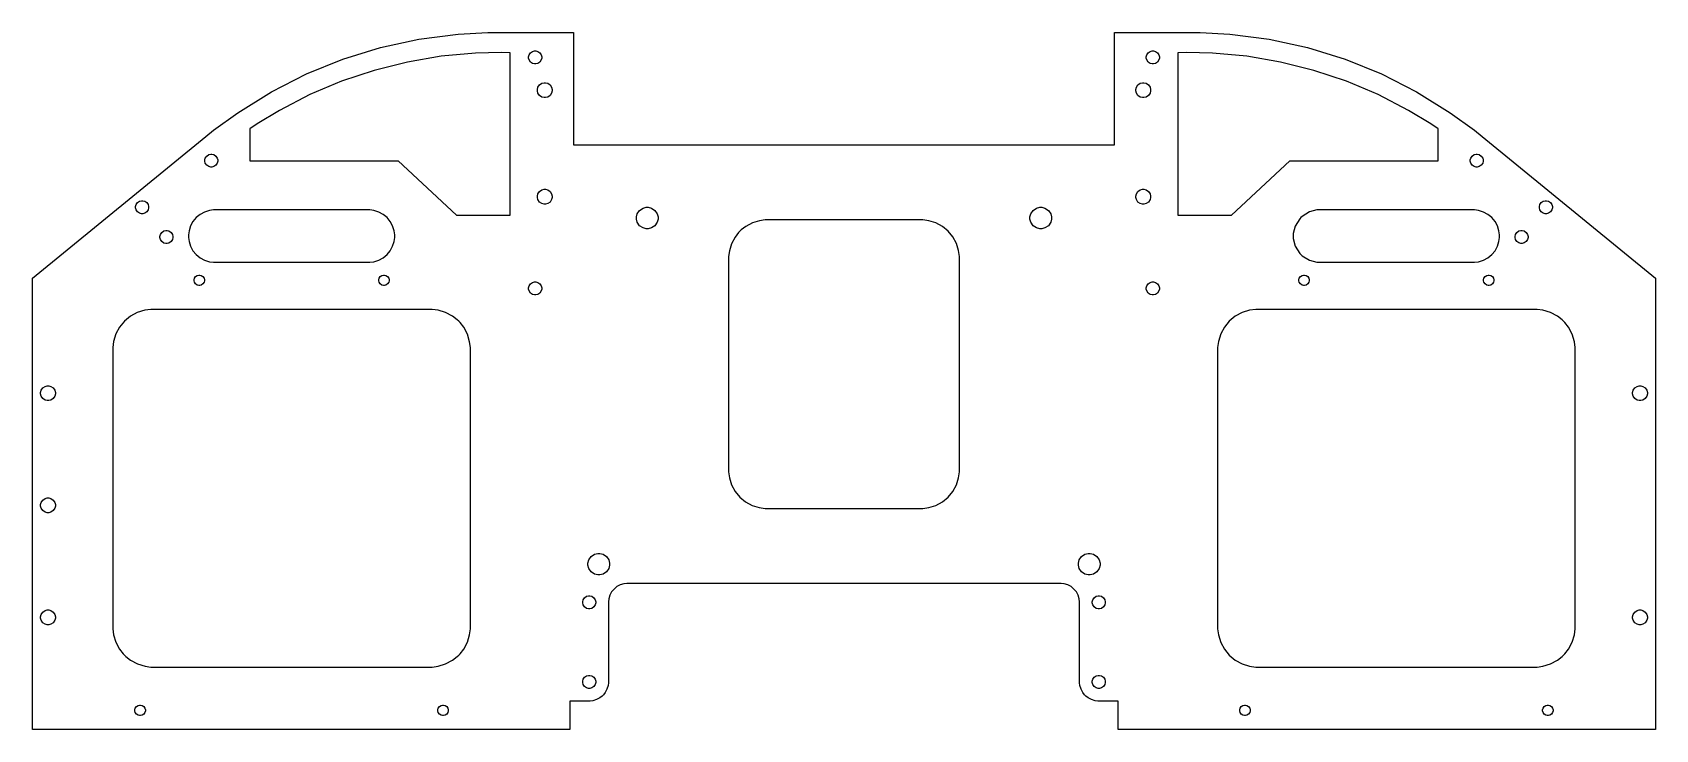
# Model space of a CAD drawing. Extents: x 0 to 21.1, y 0 to 9.1.
import ezdxf

# ---------------------------------------------------------------- set-up
doc = ezdxf.new("R2010")
doc.units = 0
doc.layers.get('0').update_dxf_attribs({"linetype": 'CONTINUOUS'})

msp = doc.modelspace()

# ---------------------------------------------------------------- linework, layer by layer
at = {"color": 0}
for points in [[(0, 5.87565), (2.25543, 7.71718), (2.35536, 7.79878), (2.66928, 8.02642), (3.10574, 8.29747), (3.56218, 8.5294), (4.03581, 8.72131), (4.52408, 8.87218), (5.02431, 8.98118), (5.53386, 9.04725), (5.92096, 9.06944), (6.05003, 9.06944), (7.03549, 9.06944), (7.03549, 7.60693), (14.0644, 7.60693), (14.0644, 9.06944), (15.05, 9.06944), (15.179, 9.06944), (15.5661, 9.04725), (16.0757, 8.98118), (16.5758, 8.87218), (17.0642, 8.72131), (17.5378, 8.5294), (17.9942, 8.29747), (18.4307, 8.02642), (18.7446, 7.79883), (18.8446, 7.71718), (21.1, 5.87565), (21.1, 0.006944), (14.1125, 0.006944), (14.1125, 0.376899), (13.8625, 0.376899), (13.8503, 0.376899), (13.8135, 0.381782), (13.7668, 0.395942), (13.7237, 0.418946), (13.6943, 0.441515), (13.6857, 0.450142), (13.677, 0.458822), (13.6545, 0.488226), (13.6315, 0.53125), (13.6173, 0.577908), (13.6125, 0.614692), (13.6125, 0.626899), (13.6125, 1.65696), (13.6125, 1.66922), (13.6076, 1.706), (13.5935, 1.75265), (13.5705, 1.79568), (13.5479, 1.82508), (13.5393, 1.83371), (13.5306, 1.84239), (13.5012, 1.86496), (13.4582, 1.88792), (13.4115, 1.90213), (13.3747, 1.90696), (13.3625, 1.90696), (7.73753, 1.90696), (7.72526, 1.90696), (7.68847, 1.90213), (7.64176, 1.88792), (7.59874, 1.86496), (7.56933, 1.84239), (7.56071, 1.83371), (7.55203, 1.82508), (7.52946, 1.79568), (7.50651, 1.75265), (7.49235, 1.706), (7.48753, 1.66922), (7.48753, 1.65696), (7.48753, 0.626899), (7.48753, 0.614692), (7.48264, 0.577908), (7.46847, 0.53125), (7.44547, 0.488226), (7.4229, 0.458822), (7.41428, 0.450142), (7.4056, 0.441515), (7.37619, 0.418946), (7.33317, 0.395942), (7.28651, 0.381782), (7.24972, 0.376899), (7.23753, 0.376899), (6.98753, 0.376899), (6.98753, 0.006944), (0, 0.006944), (0, 5.87565)], [(2.82753, 7.81651), (2.82753, 7.40072), (4.75347, 7.40072), (5.51286, 6.69206), (6.21001, 6.69206), (6.21001, 8.80469), (6.09765, 8.80783), (5.76004, 8.79964), (5.31392, 8.75956), (4.87358, 8.68506), (4.44103, 8.57671), (4.01812, 8.43517), (3.60699, 8.26085), (3.20942, 8.05447), (2.92051, 7.87967), (2.82753, 7.81651)], [(6.45025, 8.74447), (6.45025, 8.75271), (6.45687, 8.77746), (6.47504, 8.80442), (6.50196, 8.8226), (6.52669, 8.82921), (6.535, 8.82921), (6.54324, 8.82921), (6.56799, 8.8226), (6.59489, 8.80442), (6.61307, 8.77746), (6.61974, 8.75271), (6.61974, 8.74447), (6.61974, 8.73622), (6.61307, 8.71149), (6.59489, 8.68451), (6.56799, 8.66635), (6.54324, 8.65967), (6.535, 8.65967), (6.52669, 8.65967), (6.50196, 8.66635), (6.47504, 8.68451), (6.45687, 8.71149), (6.45025, 8.73622), (6.45025, 8.74447)], [(14.4803, 8.74447), (14.4803, 8.75271), (14.4868, 8.77746), (14.505, 8.80442), (14.5319, 8.8226), (14.5567, 8.82921), (14.565, 8.82921), (14.5732, 8.82921), (14.5979, 8.8226), (14.6249, 8.80442), (14.6431, 8.77746), (14.6497, 8.75271), (14.6497, 8.74447), (14.6497, 8.73622), (14.6431, 8.71149), (14.6249, 8.68451), (14.5979, 8.66635), (14.5732, 8.65967), (14.565, 8.65967), (14.5567, 8.65967), (14.5319, 8.66635), (14.505, 8.68451), (14.4868, 8.71149), (14.4803, 8.73622), (14.4803, 8.74447)], [(14.89, 8.80469), (14.89, 6.69206), (15.5871, 6.69206), (16.3465, 7.40072), (18.2725, 7.40072), (18.2725, 7.81651), (18.1794, 7.87967), (17.8906, 8.05447), (17.4929, 8.26085), (17.0818, 8.43517), (16.6589, 8.57671), (16.2264, 8.68506), (15.786, 8.75956), (15.3399, 8.79964), (15.0022, 8.80783), (14.89, 8.80469)], [(6.56375, 8.31944), (6.56375, 8.32889), (6.57135, 8.35715), (6.59207, 8.38786), (6.62278, 8.40858), (6.65104, 8.41618), (6.66049, 8.41618), (6.66986, 8.41618), (6.69814, 8.40858), (6.72889, 8.38786), (6.74962, 8.35715), (6.75726, 8.32889), (6.75726, 8.31944), (6.75726, 8.31006), (6.74962, 8.28179), (6.72889, 8.25108), (6.69814, 8.23036), (6.66986, 8.22271), (6.66049, 8.22271), (6.65104, 8.22271), (6.62278, 8.23036), (6.59207, 8.25108), (6.57135, 8.28179), (6.56375, 8.31006), (6.56375, 8.31944)], [(14.3428, 8.31944), (14.3428, 8.32889), (14.3504, 8.35715), (14.3711, 8.38786), (14.4018, 8.40858), (14.43, 8.41618), (14.4394, 8.41618), (14.4489, 8.41618), (14.4772, 8.40858), (14.5079, 8.38786), (14.5286, 8.35715), (14.5362, 8.32889), (14.5362, 8.31944), (14.5362, 8.31006), (14.5286, 8.28179), (14.5079, 8.25108), (14.4772, 8.23036), (14.4489, 8.22271), (14.4394, 8.22271), (14.43, 8.22271), (14.4018, 8.23036), (14.3711, 8.25108), (14.3504, 8.28179), (14.3428, 8.31006), (14.3428, 8.31944)], [(2.24024, 7.40321), (2.24024, 7.41146), (2.24685, 7.43619), (2.26503, 7.46317), (2.29199, 7.48133), (2.31674, 7.48796), (2.32497, 7.48796), (2.33322, 7.48796), (2.35796, 7.48133), (2.38493, 7.46317), (2.4031, 7.43619), (2.40978, 7.41146), (2.40978, 7.40321), (2.40978, 7.39497), (2.4031, 7.37022), (2.38493, 7.34332), (2.35796, 7.32514), (2.33322, 7.31847), (2.32497, 7.31847), (2.31674, 7.31847), (2.29199, 7.32514), (2.26503, 7.34332), (2.24685, 7.37022), (2.24024, 7.39497), (2.24024, 7.40321)], [(18.6903, 7.40321), (18.6903, 7.41146), (18.6969, 7.43619), (18.715, 7.46317), (18.7419, 7.48133), (18.7667, 7.48796), (18.775, 7.48796), (18.7832, 7.48796), (18.8081, 7.48133), (18.8349, 7.46317), (18.8531, 7.43619), (18.8597, 7.41146), (18.8597, 7.40321), (18.8597, 7.39497), (18.8531, 7.37022), (18.8349, 7.34332), (18.8081, 7.32514), (18.7832, 7.31847), (18.775, 7.31847), (18.7667, 7.31847), (18.7419, 7.32514), (18.715, 7.34332), (18.6969, 7.37022), (18.6903, 7.39497), (18.6903, 7.40321)], [(6.56375, 6.93338), (6.56375, 6.94282), (6.57135, 6.97103), (6.59207, 7.00179), (6.62278, 7.02251), (6.65104, 7.03011), (6.66049, 7.03011), (6.66986, 7.03011), (6.69814, 7.02251), (6.72889, 7.00179), (6.74962, 6.97103), (6.75726, 6.94282), (6.75726, 6.93338), (6.75726, 6.92399), (6.74962, 6.89572), (6.72889, 6.86496), (6.69814, 6.84424), (6.66986, 6.83658), (6.66049, 6.83658), (6.65104, 6.83658), (6.62278, 6.84424), (6.59207, 6.86496), (6.57135, 6.89572), (6.56375, 6.92399), (6.56375, 6.93338)], [(14.3428, 6.93338), (14.3428, 6.94282), (14.3504, 6.97103), (14.3711, 7.00179), (14.4018, 7.02251), (14.43, 7.03011), (14.4394, 7.03011), (14.4489, 7.03011), (14.4772, 7.02251), (14.5079, 7.00179), (14.5286, 6.97103), (14.5362, 6.94282), (14.5362, 6.93338), (14.5362, 6.92399), (14.5286, 6.89572), (14.5079, 6.86496), (14.4772, 6.84424), (14.4489, 6.83658), (14.4394, 6.83658), (14.43, 6.83658), (14.4018, 6.84424), (14.3711, 6.86496), (14.3504, 6.89572), (14.3428, 6.92399), (14.3428, 6.93338)], [(1.34098, 6.79764), (1.34098, 6.80593), (1.3476, 6.83068), (1.36578, 6.85758), (1.39268, 6.87576), (1.41743, 6.88238), (1.42572, 6.88238), (1.43397, 6.88238), (1.45871, 6.87576), (1.48562, 6.85758), (1.50379, 6.83068), (1.51047, 6.80593), (1.51047, 6.79764), (1.51047, 6.78944), (1.50379, 6.76471), (1.48562, 6.73774), (1.45871, 6.71957), (1.43397, 6.71289), (1.42572, 6.71289), (1.41743, 6.71289), (1.39268, 6.71957), (1.36578, 6.73774), (1.3476, 6.76471), (1.34098, 6.78944), (1.34098, 6.79764)], [(4.36876, 6.76193), (2.36876, 6.76193), (2.35161, 6.76193), (2.30024, 6.75504), (2.23639, 6.73525), (2.17865, 6.70389), (2.12831, 6.66238), (2.08681, 6.61203), (2.05544, 6.55431), (2.03564, 6.49046), (2.02875, 6.43907), (2.02875, 6.42193), (2.02875, 6.40483), (2.03564, 6.35346), (2.05544, 6.28961), (2.08681, 6.23188), (2.12831, 6.18153), (2.17865, 6.14003), (2.23639, 6.10867), (2.30024, 6.08886), (2.35161, 6.08192), (2.36876, 6.08192), (4.36876, 6.08192), (4.38585, 6.08192), (4.43722, 6.08886), (4.50108, 6.10867), (4.55881, 6.14003), (4.60915, 6.18153), (4.65067, 6.23188), (4.68201, 6.28961), (4.70182, 6.35346), (4.70876, 6.40483), (4.70876, 6.42193), (4.70876, 6.43907), (4.70182, 6.49046), (4.68201, 6.55431), (4.65067, 6.61203), (4.60915, 6.66238), (4.55881, 6.70389), (4.50108, 6.73525), (4.43722, 6.75504), (4.38585, 6.76193), (4.36876, 6.76193)], [(7.85189, 6.65696), (7.85189, 6.67068), (7.8629, 6.71169), (7.89307, 6.7564), (7.93772, 6.78651), (7.97879, 6.79753), (7.99251, 6.79753), (8.00618, 6.79753), (8.04719, 6.78651), (8.0919, 6.7564), (8.12201, 6.71169), (8.13308, 6.67068), (8.13308, 6.65696), (8.13308, 6.64328), (8.12201, 6.60226), (8.0919, 6.55757), (8.04719, 6.5274), (8.00618, 6.51633), (7.99251, 6.51633), (7.97879, 6.51633), (7.93772, 6.5274), (7.89307, 6.55757), (7.8629, 6.60226), (7.85189, 6.64328), (7.85189, 6.65696)], [(12.9669, 6.65696), (12.9669, 6.67068), (12.9779, 6.71169), (13.008, 6.7564), (13.0527, 6.78651), (13.0938, 6.79753), (13.1075, 6.79753), (13.1212, 6.79753), (13.1622, 6.78651), (13.2069, 6.7564), (13.237, 6.71169), (13.2481, 6.67068), (13.2481, 6.65696), (13.2481, 6.64328), (13.237, 6.60226), (13.2069, 6.55757), (13.1622, 6.5274), (13.1212, 6.51633), (13.1075, 6.51633), (13.0938, 6.51633), (13.0527, 6.5274), (13.008, 6.55757), (12.9779, 6.60226), (12.9669, 6.64328), (12.9669, 6.65696)], [(16.7313, 6.08192), (18.7313, 6.08192), (18.7483, 6.08192), (18.7997, 6.08886), (18.8636, 6.10867), (18.9214, 6.14003), (18.9717, 6.18153), (19.0132, 6.23188), (19.0444, 6.28961), (19.0643, 6.35346), (19.0713, 6.40483), (19.0713, 6.42193), (19.0713, 6.43907), (19.0643, 6.49046), (19.0444, 6.55431), (19.0132, 6.61203), (18.9717, 6.66238), (18.9214, 6.70389), (18.8636, 6.73525), (18.7997, 6.75504), (18.7483, 6.76193), (18.7313, 6.76193), (16.7313, 6.76193), (16.6986, 6.76193), (16.6011, 6.73611), (16.5067, 6.67833), (16.4908, 6.66238), (16.4749, 6.64643), (16.4171, 6.55208), (16.3913, 6.45449), (16.3913, 6.42193), (16.3913, 6.38943), (16.4171, 6.29183), (16.4749, 6.19749), (16.4908, 6.18153), (16.5067, 6.16564), (16.6011, 6.10786), (16.6986, 6.08192), (16.7313, 6.08192)], [(19.5894, 6.79775), (19.5894, 6.80599), (19.596, 6.83074), (19.6142, 6.85769), (19.6411, 6.87587), (19.666, 6.88249), (19.6742, 6.88249), (19.6824, 6.88249), (19.7071, 6.87587), (19.7342, 6.85769), (19.7522, 6.83074), (19.7589, 6.80599), (19.7589, 6.79775), (19.7589, 6.7895), (19.7522, 6.76476), (19.7342, 6.73779), (19.7071, 6.71962), (19.6824, 6.71294), (19.6742, 6.71294), (19.666, 6.71294), (19.6411, 6.71962), (19.6142, 6.73779), (19.596, 6.76476), (19.5894, 6.7895), (19.5894, 6.79775)], [(12.05, 3.38194), (12.05, 6.13194), (12.05, 6.15717), (12.0398, 6.23275), (12.0107, 6.32661), (11.9646, 6.41151), (11.9035, 6.48551), (11.8295, 6.5466), (11.7446, 6.59267), (11.6508, 6.62181), (11.5752, 6.63194), (11.55, 6.63194), (9.55003, 6.63194), (9.5255, 6.63194), (9.45199, 6.62229), (9.35861, 6.59392), (9.27257, 6.54796), (9.21376, 6.50288), (9.19646, 6.48551), (9.1791, 6.46821), (9.134, 6.40935), (9.08806, 6.32329), (9.05968, 6.22999), (9.05003, 6.15647), (9.05003, 6.13194), (9.05003, 3.38194), (9.05003, 3.35678), (9.06017, 3.28119), (9.08931, 3.18733), (9.13536, 3.10243), (9.19646, 3.02843), (9.27046, 2.96733), (9.35536, 2.92128), (9.44922, 2.89214), (9.52479, 2.88194), (9.55003, 2.88194), (11.55, 2.88194), (11.5752, 2.88194), (11.6508, 2.89214), (11.7446, 2.92128), (11.8295, 2.96733), (11.9035, 3.02843), (11.9646, 3.10243), (12.0107, 3.18733), (12.0398, 3.28119), (12.05, 3.35678), (12.05, 3.38194)], [(1.65717, 6.41038), (1.65717, 6.41862), (1.66379, 6.44336), (1.68197, 6.47032), (1.70893, 6.4885), (1.73367, 6.49511), (1.74197, 6.49511), (1.75017, 6.49511), (1.7749, 6.4885), (1.80186, 6.47032), (1.82004, 6.44336), (1.82671, 6.41862), (1.82671, 6.41038), (1.82671, 6.40213), (1.82004, 6.37739), (1.80186, 6.35042), (1.7749, 6.33225), (1.75017, 6.32557), (1.74197, 6.32557), (1.73367, 6.32557), (1.70893, 6.33225), (1.68197, 6.35042), (1.66379, 6.37739), (1.65717, 6.40213), (1.65717, 6.41038)], [(19.2732, 6.41043), (19.2732, 6.41872), (19.2799, 6.44347), (19.2981, 6.47038), (19.3249, 6.48856), (19.3497, 6.49517), (19.3579, 6.49517), (19.3663, 6.49517), (19.391, 6.48856), (19.4179, 6.47038), (19.436, 6.44347), (19.4428, 6.41872), (19.4428, 6.41043), (19.4428, 6.40218), (19.436, 6.37744), (19.4179, 6.35053), (19.391, 6.33236), (19.3663, 6.32568), (19.3579, 6.32568), (19.3497, 6.32568), (19.3249, 6.33236), (19.2981, 6.35053), (19.2799, 6.37744), (19.2732, 6.40218), (19.2732, 6.41043)], [(2.10075, 5.84771), (2.10075, 5.85433), (2.10607, 5.87418), (2.12067, 5.89578), (2.14225, 5.91038), (2.16211, 5.91569), (2.16872, 5.91569), (2.17535, 5.91569), (2.19521, 5.91038), (2.21679, 5.89578), (2.23139, 5.87418), (2.23676, 5.85433), (2.23676, 5.84771), (2.23676, 5.84115), (2.23139, 5.82129), (2.21679, 5.79964), (2.19521, 5.7851), (2.17535, 5.77974), (2.16872, 5.77974), (2.16211, 5.77974), (2.14225, 5.7851), (2.12067, 5.79964), (2.10607, 5.82129), (2.10075, 5.84115), (2.10075, 5.84771)], [(4.50076, 5.84771), (4.50076, 5.85433), (4.50608, 5.87418), (4.52067, 5.89578), (4.54226, 5.91038), (4.56212, 5.91569), (4.56874, 5.91569), (4.57531, 5.91569), (4.59517, 5.91038), (4.61681, 5.89578), (4.6314, 5.87418), (4.63678, 5.85433), (4.63678, 5.84771), (4.63678, 5.84115), (4.6314, 5.82129), (4.61681, 5.79964), (4.59517, 5.7851), (4.57531, 5.77974), (4.56874, 5.77974), (4.56212, 5.77974), (4.54226, 5.7851), (4.52067, 5.79964), (4.50608, 5.82129), (4.50076, 5.84115), (4.50076, 5.84771)], [(16.4633, 5.84771), (16.4633, 5.85433), (16.4686, 5.87418), (16.4832, 5.89578), (16.5047, 5.91038), (16.5246, 5.91569), (16.5313, 5.91569), (16.5378, 5.91569), (16.5576, 5.91038), (16.5793, 5.89578), (16.5939, 5.87418), (16.5992, 5.85433), (16.5992, 5.84771), (16.5992, 5.84115), (16.5939, 5.82129), (16.5793, 5.79964), (16.5576, 5.7851), (16.5378, 5.77974), (16.5313, 5.77974), (16.5246, 5.77974), (16.5047, 5.7851), (16.4832, 5.79964), (16.4686, 5.82129), (16.4633, 5.84115), (16.4633, 5.84771)], [(18.8632, 5.84771), (18.8632, 5.85433), (18.8686, 5.87418), (18.8832, 5.89578), (18.9047, 5.91038), (18.9246, 5.91569), (18.9313, 5.91569), (18.9378, 5.91569), (18.9576, 5.91038), (18.9793, 5.89578), (18.9939, 5.87418), (18.9993, 5.85433), (18.9993, 5.84771), (18.9993, 5.84115), (18.9939, 5.82129), (18.9793, 5.79964), (18.9576, 5.7851), (18.9378, 5.77974), (18.9313, 5.77974), (18.9246, 5.77974), (18.9047, 5.7851), (18.8832, 5.79964), (18.8686, 5.82129), (18.8632, 5.84115), (18.8632, 5.84771)], [(6.45025, 5.74169), (6.45025, 5.74994), (6.45687, 5.77468), (6.47504, 5.80165), (6.50196, 5.81982), (6.52669, 5.82644), (6.535, 5.82644), (6.54324, 5.82644), (6.56799, 5.81982), (6.59489, 5.80165), (6.61307, 5.77468), (6.61974, 5.74994), (6.61974, 5.74169), (6.61974, 5.73346), (6.61307, 5.70871), (6.59489, 5.68181), (6.56799, 5.66363), (6.54324, 5.65696), (6.535, 5.65696), (6.52669, 5.65696), (6.50196, 5.66363), (6.47504, 5.68181), (6.45687, 5.70871), (6.45025, 5.73346), (6.45025, 5.74169)], [(14.4803, 5.74169), (14.4803, 5.74994), (14.4868, 5.77468), (14.505, 5.80165), (14.5319, 5.81982), (14.5567, 5.82644), (14.565, 5.82644), (14.5732, 5.82644), (14.5979, 5.81982), (14.6249, 5.80165), (14.6431, 5.77468), (14.6497, 5.74994), (14.6497, 5.74169), (14.6497, 5.73346), (14.6431, 5.70871), (14.6249, 5.68181), (14.5979, 5.66363), (14.5732, 5.65696), (14.565, 5.65696), (14.5567, 5.65696), (14.5319, 5.66363), (14.505, 5.68181), (14.4868, 5.70871), (14.4803, 5.73346), (14.4803, 5.74169)], [(1.04373, 4.94715), (1.04373, 1.34174), (1.04373, 1.31619), (1.05382, 1.23942), (1.0835, 1.14187), (1.13146, 1.05203), (1.1786, 0.99056), (1.19672, 0.972439), (1.21479, 0.954372), (1.27626, 0.907226), (1.36616, 0.859213), (1.46365, 0.82959), (1.54042, 0.819444), (1.56603, 0.819444), (5.17144, 0.819444), (5.197, 0.819444), (5.27382, 0.82959), (5.37131, 0.859213), (5.46121, 0.907226), (5.52268, 0.954372), (5.54081, 0.972439), (5.55886, 0.99056), (5.60596, 1.05203), (5.65397, 1.14187), (5.6836, 1.23942), (5.69374, 1.31619), (5.69374, 1.34174), (5.69374, 4.94715), (5.69374, 4.97276), (5.6836, 5.04953), (5.65397, 5.14703), (5.60596, 5.23693), (5.55886, 5.29839), (5.54081, 5.31646), (5.52268, 5.33458), (5.46121, 5.38172), (5.37131, 5.42974), (5.27382, 5.45936), (5.197, 5.46946), (5.17144, 5.46946), (1.56603, 5.46946), (1.53965, 5.46946), (1.46072, 5.45888), (1.36268, 5.42844), (1.27398, 5.38026), (1.19667, 5.31651), (1.13292, 5.23921), (1.08474, 5.1505), (1.05431, 5.05246), (1.04373, 4.97353), (1.04373, 4.94715)], [(15.4063, 4.94715), (15.4063, 1.34174), (15.4063, 1.31543), (15.4168, 1.23649), (15.4472, 1.13846), (15.4954, 1.04975), (15.5592, 0.972439), (15.6365, 0.908692), (15.7251, 0.860514), (15.8232, 0.830078), (15.9022, 0.819444), (15.9286, 0.819444), (19.534, 0.819444), (19.5596, 0.819444), (19.6363, 0.82959), (19.7339, 0.859213), (19.8236, 0.907226), (19.8851, 0.954372), (19.9033, 0.972439), (19.9214, 0.99056), (19.9685, 1.05203), (20.0165, 1.14187), (20.0461, 1.23942), (20.0563, 1.31619), (20.0563, 1.34174), (20.0563, 4.94715), (20.0563, 4.97276), (20.0461, 5.04953), (20.0165, 5.14703), (19.9685, 5.23693), (19.9214, 5.29839), (19.9033, 5.31646), (19.8851, 5.33458), (19.8236, 5.38172), (19.7339, 5.42974), (19.6363, 5.45936), (19.5596, 5.46946), (19.534, 5.46946), (15.9286, 5.46946), (15.9022, 5.46946), (15.8232, 5.45888), (15.7251, 5.42844), (15.6365, 5.38026), (15.5592, 5.31651), (15.4954, 5.23921), (15.4472, 5.1505), (15.4168, 5.05246), (15.4063, 4.97353), (15.4063, 4.94715)], [(0.10574, 4.37939), (0.10574, 4.38883), (0.113336, 4.41704), (0.13406, 4.44781), (0.164822, 4.46853), (0.193033, 4.47613), (0.202474, 4.47613), (0.21186, 4.47613), (0.240126, 4.46853), (0.270888, 4.44781), (0.291612, 4.41704), (0.299262, 4.38883), (0.299262, 4.37939), (0.299262, 4.37001), (0.291612, 4.34174), (0.270888, 4.31099), (0.240126, 4.29025), (0.21186, 4.28261), (0.202474, 4.28261), (0.193033, 4.28261), (0.164822, 4.29025), (0.13406, 4.31099), (0.113336, 4.34174), (0.10574, 4.37001), (0.10574, 4.37939)], [(20.8007, 4.37939), (20.8007, 4.38883), (20.8083, 4.41704), (20.829, 4.44781), (20.8599, 4.46853), (20.8881, 4.47613), (20.8975, 4.47613), (20.9069, 4.47613), (20.9351, 4.46853), (20.9658, 4.44781), (20.9867, 4.41704), (20.9943, 4.38883), (20.9943, 4.37939), (20.9943, 4.37001), (20.9867, 4.34174), (20.9658, 4.31099), (20.9351, 4.29025), (20.9069, 4.28261), (20.8975, 4.28261), (20.8881, 4.28261), (20.8599, 4.29025), (20.829, 4.31099), (20.8083, 4.34174), (20.8007, 4.37001), (20.8007, 4.37939)], [(0.10574, 2.92188), (0.10574, 2.93132), (0.113336, 2.95958), (0.13406, 2.99035), (0.164822, 3.01107), (0.193033, 3.01867), (0.202474, 3.01867), (0.21186, 3.01867), (0.240126, 3.01107), (0.270888, 2.99035), (0.291612, 2.95958), (0.299262, 2.93132), (0.299262, 2.92188), (0.299262, 2.91249), (0.291612, 2.88422), (0.270888, 2.85351), (0.240126, 2.83279), (0.21186, 2.82514), (0.202474, 2.82514), (0.193033, 2.82514), (0.164822, 2.83279), (0.13406, 2.85351), (0.113336, 2.88422), (0.10574, 2.91249), (0.10574, 2.92188)], [(7.2219, 2.15696), (7.2219, 2.17068), (7.23292, 2.21169), (7.26307, 2.2564), (7.30772, 2.28651), (7.34879, 2.29753), (7.36253, 2.29753), (7.37619, 2.29753), (7.41721, 2.28651), (7.46192, 2.2564), (7.49203, 2.21169), (7.5031, 2.17068), (7.5031, 2.15696), (7.5031, 2.14328), (7.49203, 2.10226), (7.46192, 2.05757), (7.41721, 2.0274), (7.37619, 2.01633), (7.36253, 2.01633), (7.34879, 2.01633), (7.30772, 2.0274), (7.26307, 2.05757), (7.23292, 2.10226), (7.2219, 2.14328), (7.2219, 2.15696)], [(13.5969, 2.15696), (13.5969, 2.17068), (13.6079, 2.21169), (13.6381, 2.2564), (13.6827, 2.28651), (13.7238, 2.29753), (13.7375, 2.29753), (13.7512, 2.29753), (13.7922, 2.28651), (13.8369, 2.2564), (13.867, 2.21169), (13.8781, 2.17068), (13.8781, 2.15696), (13.8781, 2.14328), (13.867, 2.10226), (13.8369, 2.05757), (13.7922, 2.0274), (13.7512, 2.01633), (13.7375, 2.01633), (13.7238, 2.01633), (13.6827, 2.0274), (13.6381, 2.05757), (13.6079, 2.10226), (13.5969, 2.14328), (13.5969, 2.15696)], [(7.15272, 1.66069), (7.15272, 1.669), (7.15935, 1.69374), (7.17751, 1.72065), (7.20449, 1.73882), (7.22922, 1.74544), (7.23753, 1.74544), (7.24571, 1.74544), (7.27046, 1.73882), (7.29742, 1.72065), (7.3156, 1.69374), (7.32226, 1.669), (7.32226, 1.66069), (7.32226, 1.6525), (7.3156, 1.62776), (7.29742, 1.60081), (7.27046, 1.58262), (7.24571, 1.57596), (7.23753, 1.57596), (7.22922, 1.57596), (7.20449, 1.58262), (7.17751, 1.60081), (7.15935, 1.62776), (7.15272, 1.6525), (7.15272, 1.66069)], [(13.7777, 1.66069), (13.7777, 1.669), (13.7843, 1.69374), (13.8025, 1.72065), (13.8295, 1.73882), (13.8542, 1.74544), (13.8625, 1.74544), (13.8707, 1.74544), (13.8954, 1.73882), (13.9224, 1.72065), (13.9406, 1.69374), (13.9472, 1.669), (13.9472, 1.66069), (13.9472, 1.6525), (13.9406, 1.62776), (13.9224, 1.60081), (13.8954, 1.58262), (13.8707, 1.57596), (13.8625, 1.57596), (13.8542, 1.57596), (13.8295, 1.58262), (13.8025, 1.60081), (13.7843, 1.62776), (13.7777, 1.6525), (13.7777, 1.66069)], [(0.10574, 1.46442), (0.10574, 1.47385), (0.113336, 1.50211), (0.13406, 1.53282), (0.164822, 1.55354), (0.193033, 1.56114), (0.202474, 1.56114), (0.21186, 1.56114), (0.240126, 1.55354), (0.270888, 1.53282), (0.291612, 1.50211), (0.299262, 1.47385), (0.299262, 1.46442), (0.299262, 1.45503), (0.291612, 1.42676), (0.270888, 1.39606), (0.240126, 1.37533), (0.21186, 1.36768), (0.202474, 1.36768), (0.193033, 1.36768), (0.164822, 1.37533), (0.13406, 1.39606), (0.113336, 1.42676), (0.10574, 1.45503), (0.10574, 1.46442)], [(20.8007, 1.46442), (20.8007, 1.47385), (20.8083, 1.50211), (20.829, 1.53282), (20.8599, 1.55354), (20.8881, 1.56114), (20.8975, 1.56114), (20.9069, 1.56114), (20.9351, 1.55354), (20.9658, 1.53282), (20.9867, 1.50211), (20.9943, 1.47385), (20.9943, 1.46442), (20.9943, 1.45503), (20.9867, 1.42676), (20.9658, 1.39606), (20.9351, 1.37533), (20.9069, 1.36768), (20.8975, 1.36768), (20.8881, 1.36768), (20.8599, 1.37533), (20.829, 1.39606), (20.8083, 1.42676), (20.8007, 1.45503), (20.8007, 1.46442)], [(7.15272, 0.626899), (7.15272, 0.6352), (7.15935, 0.659939), (7.17751, 0.686849), (7.20449, 0.705024), (7.22922, 0.711643), (7.23753, 0.711643), (7.24571, 0.711643), (7.27046, 0.705024), (7.29742, 0.686849), (7.3156, 0.659939), (7.32226, 0.6352), (7.32226, 0.626899), (7.32226, 0.618653), (7.3156, 0.593912), (7.29742, 0.567003), (7.27046, 0.548828), (7.24571, 0.542156), (7.23753, 0.542156), (7.22922, 0.542156), (7.20449, 0.548828), (7.17751, 0.567003), (7.15935, 0.593912), (7.15272, 0.618653), (7.15272, 0.626899)], [(13.7777, 0.626899), (13.7777, 0.6352), (13.7843, 0.659939), (13.8025, 0.686849), (13.8295, 0.705024), (13.8542, 0.711643), (13.8625, 0.711643), (13.8707, 0.711643), (13.8954, 0.705024), (13.9224, 0.686849), (13.9406, 0.659939), (13.9472, 0.6352), (13.9472, 0.626899), (13.9472, 0.618653), (13.9406, 0.593912), (13.9224, 0.567003), (13.8954, 0.548828), (13.8707, 0.542156), (13.8625, 0.542156), (13.8542, 0.542156), (13.8295, 0.548828), (13.8025, 0.567003), (13.7843, 0.593912), (13.7777, 0.618653), (13.7777, 0.626899)], [(1.33198, 0.256944), (1.33198, 0.263564), (1.33729, 0.283421), (1.35189, 0.305012), (1.37353, 0.319607), (1.39339, 0.324924), (1.40001, 0.324924), (1.40657, 0.324924), (1.42643, 0.319607), (1.44808, 0.305012), (1.46262, 0.283421), (1.46799, 0.263564), (1.46799, 0.256944), (1.46799, 0.250379), (1.46262, 0.230524), (1.44808, 0.208876), (1.42643, 0.194336), (1.40657, 0.188965), (1.40001, 0.188965), (1.39339, 0.188965), (1.37353, 0.194336), (1.35189, 0.208876), (1.33729, 0.230524), (1.33198, 0.250379), (1.33198, 0.256944)], [(5.26947, 0.256944), (5.26947, 0.263564), (5.27479, 0.283421), (5.28939, 0.305012), (5.31104, 0.319607), (5.33089, 0.324924), (5.33751, 0.324924), (5.34407, 0.324924), (5.36393, 0.319607), (5.38558, 0.305012), (5.40012, 0.283421), (5.40549, 0.263564), (5.40549, 0.256944), (5.40549, 0.250379), (5.40012, 0.230524), (5.38558, 0.208876), (5.36393, 0.194336), (5.34407, 0.188965), (5.33751, 0.188965), (5.33089, 0.188965), (5.31104, 0.194336), (5.28939, 0.208876), (5.27479, 0.230524), (5.26947, 0.250379), (5.26947, 0.256944)], [(15.6944, 0.256944), (15.6944, 0.263564), (15.6999, 0.283421), (15.7144, 0.305012), (15.736, 0.319607), (15.7558, 0.324924), (15.7625, 0.324924), (15.7692, 0.324924), (15.7889, 0.319607), (15.8106, 0.305012), (15.8251, 0.283421), (15.8306, 0.263564), (15.8306, 0.256944), (15.8306, 0.250379), (15.8251, 0.230524), (15.8106, 0.208876), (15.7889, 0.194336), (15.7692, 0.188965), (15.7625, 0.188965), (15.7558, 0.188965), (15.736, 0.194336), (15.7144, 0.208876), (15.6999, 0.230524), (15.6944, 0.250379), (15.6944, 0.256944)], [(19.6319, 0.256944), (19.6319, 0.263564), (19.6374, 0.283421), (19.6519, 0.305012), (19.6735, 0.319607), (19.6933, 0.324924), (19.7, 0.324924), (19.7067, 0.324924), (19.7264, 0.319607), (19.7481, 0.305012), (19.7626, 0.283421), (19.7681, 0.263564), (19.7681, 0.256944), (19.7681, 0.250379), (19.7626, 0.230524), (19.7481, 0.208876), (19.7264, 0.194336), (19.7067, 0.188965), (19.7, 0.188965), (19.6933, 0.188965), (19.6735, 0.194336), (19.6519, 0.208876), (19.6374, 0.230524), (19.6319, 0.250379), (19.6319, 0.256944)]]:
    msp.add_lwpolyline(points, close=True, dxfattribs=at)

doc.saveas('drawing.dxf')
